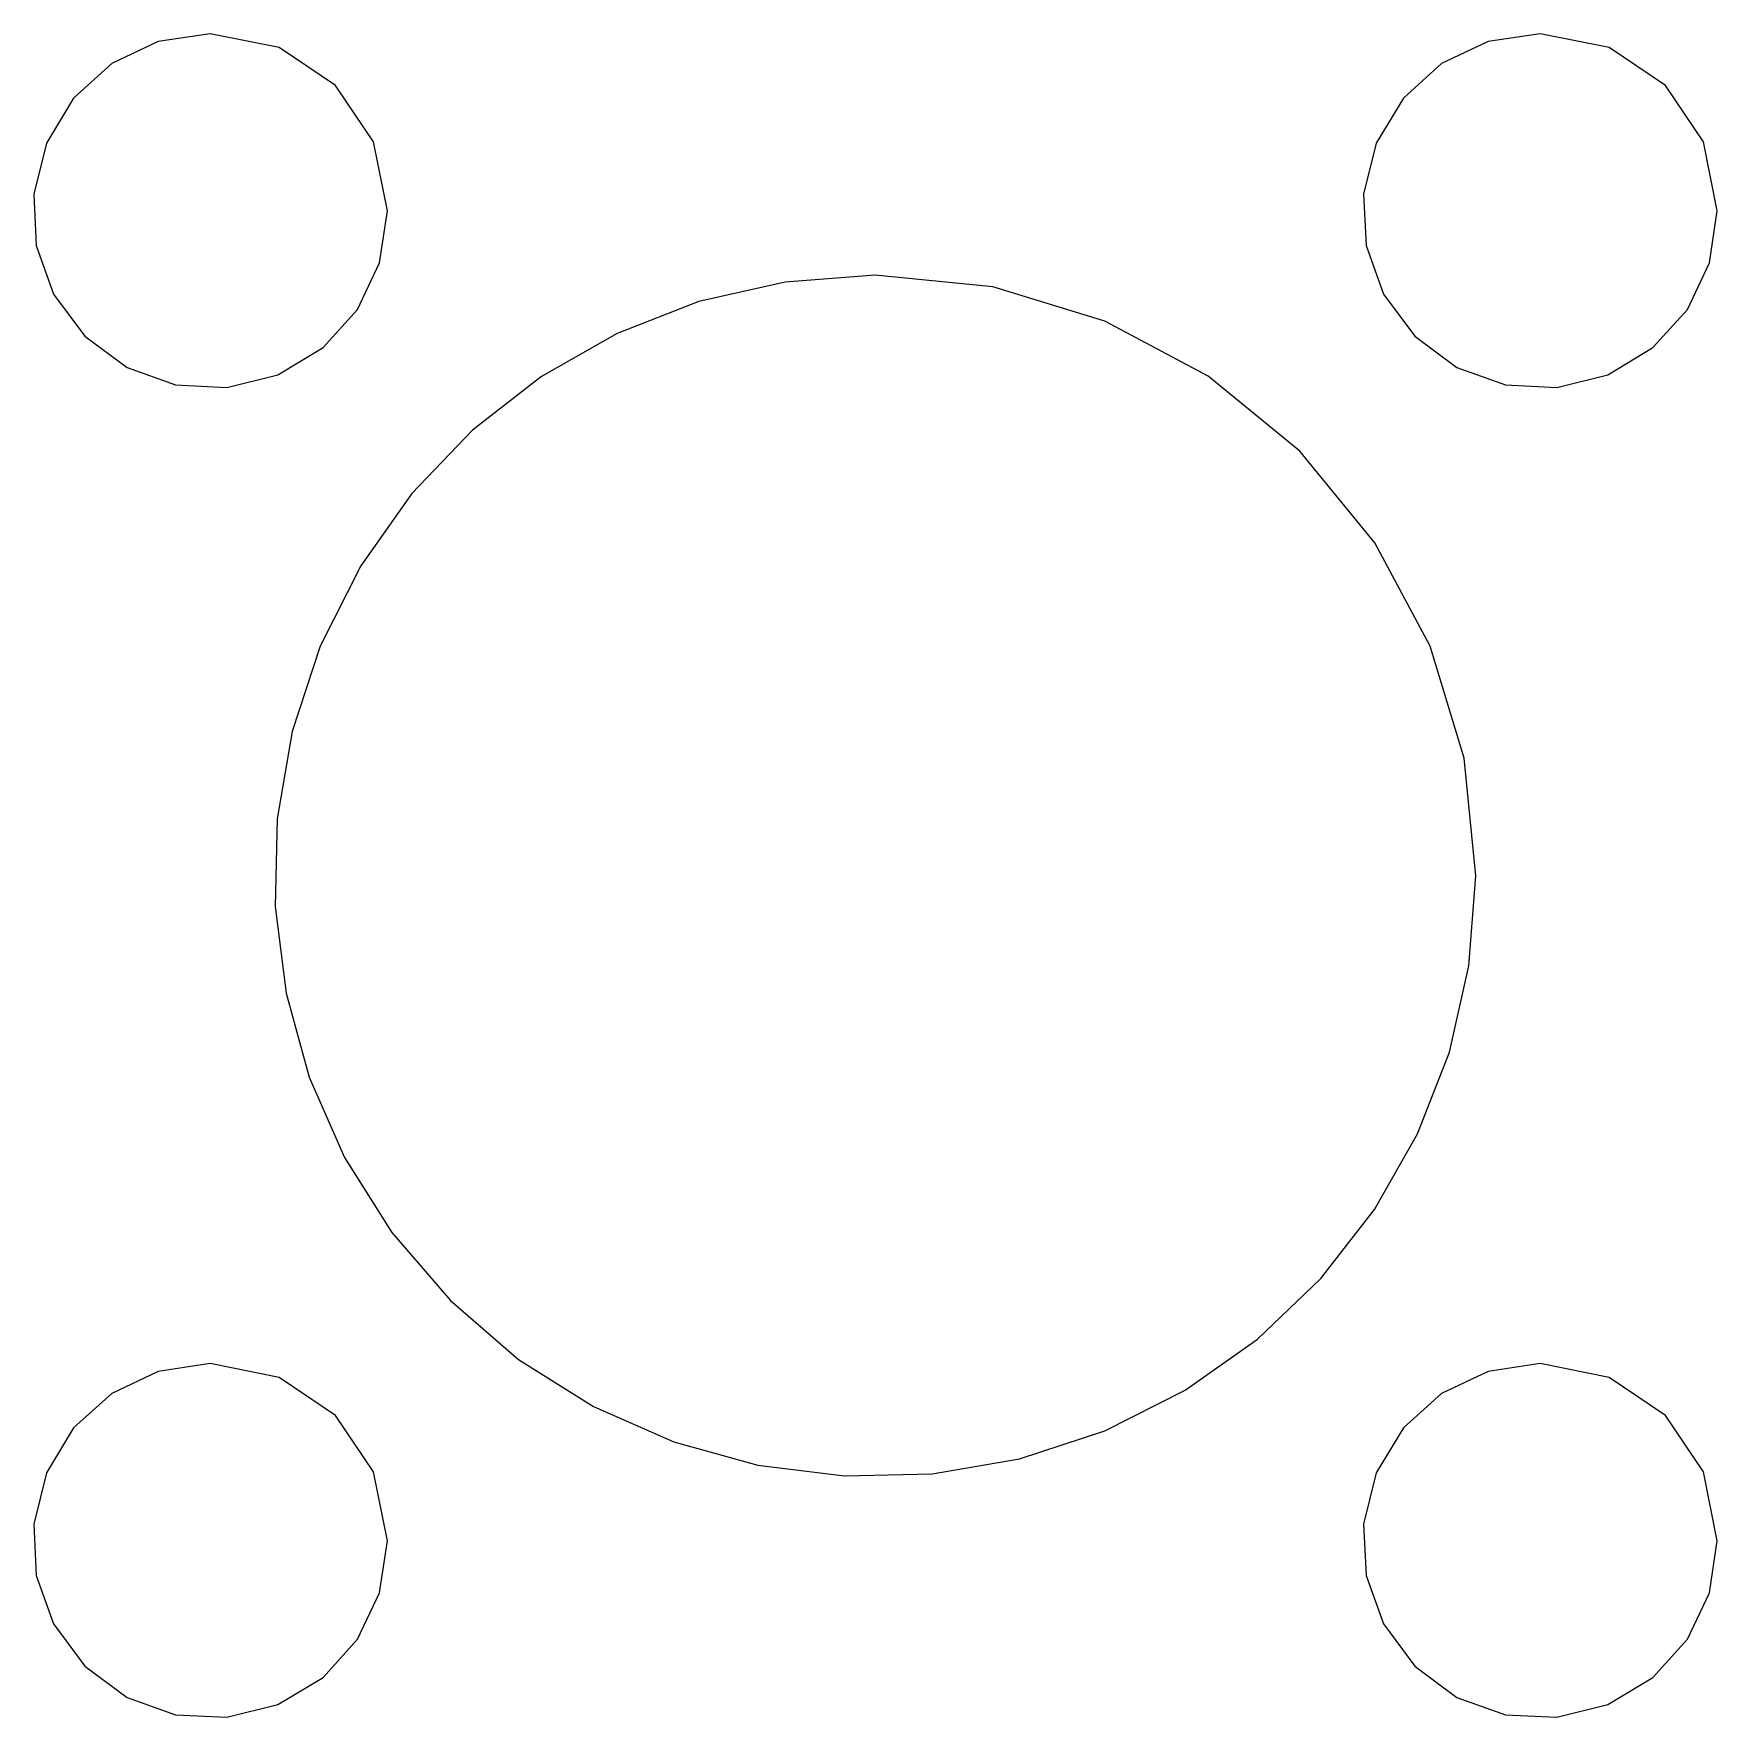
# Model space of a CAD drawing. Extents: x 110 to 524, y 98 to 323.
# Drawn here: x 183.42 to 203.68, y 228.66 to 248.92 of the extents above; entities that cross this region are included whole.
import ezdxf

# ---------------------------------------------------------------- set-up
doc = ezdxf.new("R2010")
doc.units = 0

msp = doc.modelspace()

# ---------------------------------------------------------------- linework, layer by layer
at = {"layer": 'Layer 1', "color": 7}
for points in [[(185.543464, 248.917956), (184.918076, 248.824309), (184.358539, 248.558512), (183.898849, 248.143283), (183.573005, 247.601337), (183.420198, 246.987716), (183.451636, 246.369055), (183.659342, 245.785456), (184.03534, 245.277021), (184.543774, 244.901024), (185.127374, 244.693317), (185.746035, 244.661879), (186.359655, 244.814686), (186.901601, 245.140531), (187.316831, 245.60022), (187.582627, 246.159758), (187.676274, 246.785146), (187.508667, 247.615332), (187.051589, 248.29327), (186.37365, 248.750349), (185.543464, 248.917956), (185.543464, 248.917956)], [(201.543322, 248.917956), (200.917934, 248.824309), (200.358396, 248.558512), (199.898707, 248.143283), (199.572863, 247.601337), (199.420056, 246.987716), (199.451494, 246.369055), (199.6592, 245.785456), (200.035198, 245.277021), (200.543632, 244.901024), (201.127232, 244.693317), (201.745893, 244.661879), (202.359513, 244.814686), (202.901459, 245.140531), (203.316689, 245.60022), (203.582485, 246.159758), (203.676132, 246.785146), (203.508525, 247.615332), (203.051446, 248.29327), (202.373508, 248.750349), (201.543322, 248.917956), (201.543322, 248.917956)], [(193.543385, 246.011128), (192.463278, 245.930205), (191.424549, 245.693849), (190.441596, 245.311681), (189.528817, 244.793322), (188.700609, 244.148391), (187.971372, 243.38651), (187.355504, 242.517299), (186.867402, 241.550378), (186.528826, 240.521521), (186.349686, 239.471411), (186.326603, 238.417032), (186.456199, 237.375366), (186.735096, 236.363398), (187.159915, 235.398112), (187.727279, 234.496491), (188.433809, 233.675518), (189.254781, 232.968989), (190.156402, 232.401625), (191.121688, 231.976806), (192.133656, 231.697909), (193.175322, 231.568312), (194.229702, 231.591395), (195.279812, 231.770536), (196.308668, 232.109111), (197.275589, 232.597214), (198.1448, 233.213082), (198.906681, 233.942319), (199.551612, 234.770526), (200.069971, 235.683306), (200.452139, 236.666259), (200.688495, 237.704988), (200.769418, 238.785095), (200.629289, 240.201407), (200.219369, 241.550378), (199.55536, 242.794102), (198.652962, 243.894672), (197.552392, 244.797069), (196.308668, 245.461079), (194.959697, 245.870999), (193.543385, 246.011128), (193.543385, 246.011128)], [(185.543464, 232.91837), (184.918076, 232.824723), (184.358539, 232.558927), (183.898849, 232.143698), (183.573005, 231.601751), (183.420198, 230.988131), (183.451636, 230.36947), (183.659342, 229.785871), (184.03534, 229.277436), (184.543774, 228.901438), (185.127374, 228.693732), (185.746035, 228.662294), (186.359655, 228.815101), (186.901601, 229.140945), (187.316831, 229.600635), (187.582627, 230.160172), (187.676274, 230.78556), (187.508667, 231.615746), (187.051589, 232.293685), (186.37365, 232.750763), (185.543464, 232.91837), (185.543464, 232.91837)], [(201.543322, 232.91837), (200.917934, 232.824723), (200.358396, 232.558927), (199.898707, 232.143698), (199.572863, 231.601751), (199.420056, 230.988131), (199.451494, 230.36947), (199.6592, 229.785871), (200.035198, 229.277436), (200.543632, 228.901438), (201.127232, 228.693732), (201.745893, 228.662294), (202.359513, 228.815101), (202.901459, 229.140945), (203.316689, 229.600635), (203.582485, 230.160172), (203.676132, 230.78556), (203.508525, 231.615746), (203.051446, 232.293685), (202.373508, 232.750763), (201.543322, 232.91837), (201.543322, 232.91837)]]:
    msp.add_lwpolyline(points, dxfattribs=at)

doc.saveas('drawing.dxf')
